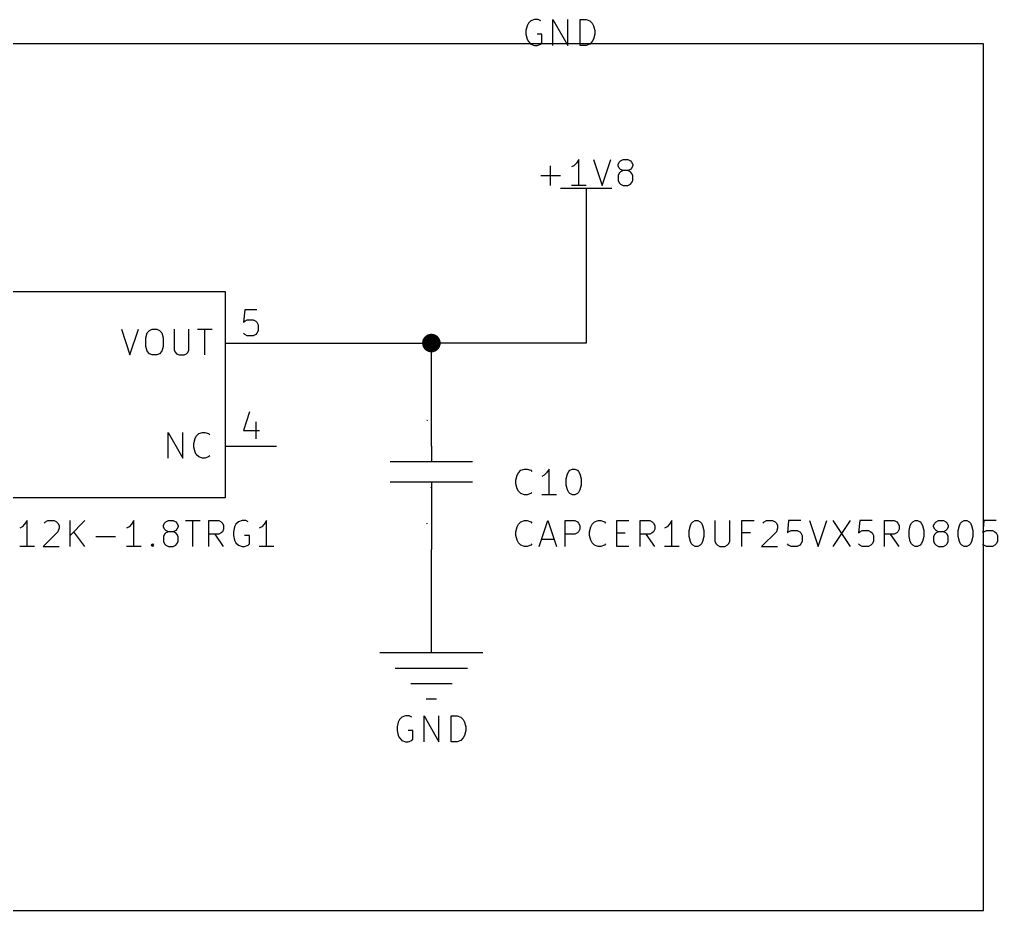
# Model space of a CAD drawing. Header units: millimetres. Extents: x 5 to 293, y -205 to -3.
# Drawn here: x 133.39 to 181.54, y -158.75 to -114.88 of the extents above; entities that cross this region are included whole.
import ezdxf

# ---------------------------------------------------------------- set-up
doc = ezdxf.new("R2010")
doc.units = ezdxf.units.MM
for name, color, linetype in [('GREENSIXTYFIVE', 129, 'CONTINUOUS'), ('LIGHTGREEN', 92, 'CONTINUOUS'), ('LIGHTMAGENTA', 212, 'CONTINUOUS'), ('LIGHTRED', 12, 'CONTINUOUS'), ('RED', 14, 'CONTINUOUS')]:
    doc.layers.add(name, color=color, linetype=linetype)

msp = doc.modelspace()

# ---------------------------------------------------------------- linework, layer by layer
at = {"layer": 'GREENSIXTYFIVE', "linetype": 'CONTINUOUS'}
for p, q in [((158.4476, -115.0607), (158.3871, -115.1816)), ((158.5686, -114.9397), (158.4476, -115.0607)), ((158.75, -114.8792), (158.5686, -114.9397)), ((158.9314, -114.8792), (158.75, -114.8792)), ((159.0524, -114.9397), (158.9314, -114.8792)), ((159.6571, -116.1492), (159.6571, -114.8792)), ((159.6571, -114.8792), (160.3828, -116.1492)), ((160.3828, -116.1492), (160.3828, -114.8792)), ((160.9876, -116.1492), (160.9876, -114.8792)), ((160.9876, -114.8792), (161.29, -114.8792)), ((161.29, -114.8792), (161.4714, -114.9397)), ((161.4714, -114.9397), (161.5924, -115.0607)), ((161.5924, -115.0607), (161.6529, -115.1816)), ((158.3871, -115.1816), (158.3267, -115.4235)), ((158.3267, -115.4235), (158.3267, -115.6049)), ((161.6529, -115.1816), (161.7133, -115.4235)), ((161.7133, -115.4235), (161.7133, -115.6049)), ((158.3267, -115.6049), (158.3871, -115.8468)), ((158.3871, -115.8468), (158.4476, -115.9678)), ((158.4476, -115.9678), (158.5686, -116.0888)), ((159.1128, -115.6049), (158.8709, -115.6049)), ((159.0524, -116.0888), (159.1128, -116.0283)), ((159.1128, -116.0283), (159.1128, -115.6049)), ((161.5924, -115.9678), (161.4714, -116.0888)), ((161.6529, -115.8468), (161.5924, -115.9678)), ((161.7133, -115.6049), (161.6529, -115.8468)), ((158.5686, -116.0888), (158.75, -116.1492)), ((158.75, -116.1492), (158.8709, -116.1492)), ((158.8709, -116.1492), (159.0524, -116.0888)), ((161.29, -116.1492), (160.9876, -116.1492)), ((161.4714, -116.0888), (161.29, -116.1492)), ((160.9271, -121.7744), (160.8062, -121.9559)), ((160.9271, -123.0444), (160.9271, -121.7744)), ((161.6528, -121.7744), (162.0761, -123.0444)), ((162.0761, -123.0444), (162.4995, -121.7744)), ((162.9833, -121.8349), (163.1043, -121.7744)), ((163.1043, -121.7744), (163.3462, -121.7744)), ((163.3462, -121.7744), (163.4671, -121.8349)), ((159.5361, -123.0444), (159.5361, -122.0768)), ((160.6852, -122.0768), (160.5643, -122.1373)), ((160.8062, -121.9559), (160.6852, -122.0768)), ((162.8624, -122.0163), (162.9228, -121.8954)), ((162.8624, -122.0768), (162.8624, -122.0163)), ((162.9228, -122.1978), (162.8624, -122.0768)), ((162.9228, -121.8954), (162.9833, -121.8349)), ((162.9833, -122.2582), (162.9228, -122.1978)), ((163.1043, -122.3187), (162.9833, -122.2582)), ((163.4671, -122.2582), (163.3462, -122.3187)), ((163.4671, -121.8349), (163.5276, -121.8954)), ((163.5276, -122.1978), (163.4671, -122.2582)), ((163.5276, -121.8954), (163.5881, -122.0163)), ((163.5881, -122.0768), (163.5276, -122.1978)), ((163.5881, -122.0163), (163.5881, -122.0768)), ((159.0523, -122.5606), (160.02, -122.5606)), ((162.9228, -122.4397), (162.8624, -122.5606)), ((162.8624, -122.5606), (162.8624, -122.8025)), ((162.9833, -122.3792), (162.9228, -122.4397)), ((163.1043, -122.3187), (162.9833, -122.3792)), ((163.3462, -122.3187), (163.1043, -122.3187)), ((163.4671, -122.3792), (163.3462, -122.3187)), ((163.5276, -122.4397), (163.4671, -122.3792)), ((163.5881, -122.5606), (163.5276, -122.4397)), ((163.5881, -122.8025), (163.5881, -122.5606)), ((161.29, -123.0444), (160.5643, -123.0444)), ((162.8624, -122.8025), (162.9228, -122.9235)), ((162.9228, -122.9235), (162.9833, -122.984)), ((162.9833, -122.984), (163.1043, -123.0444)), ((163.1043, -123.0444), (163.3462, -123.0444)), ((163.3462, -123.0444), (163.4671, -122.984)), ((163.4671, -122.984), (163.5276, -122.9235)), ((163.5276, -122.9235), (163.5881, -122.8025)), ((138.4057, -130.1275), (138.829, -131.3975)), ((138.829, -131.3975), (139.2524, -130.1275)), ((139.6153, -130.5509), (139.6757, -130.309)), ((139.6757, -130.309), (139.7967, -130.188)), ((139.7967, -130.188), (139.9176, -130.1275)), ((139.9176, -130.1275), (140.1595, -130.1275)), ((140.1595, -130.1275), (140.2805, -130.188)), ((140.2805, -130.188), (140.4014, -130.309)), ((140.4014, -130.309), (140.4619, -130.5509)), ((141.0062, -130.1275), (141.0062, -131.1556)), ((141.7319, -131.1556), (141.7319, -130.1275)), ((142.1553, -130.1275), (142.881, -130.1275)), ((142.5182, -131.3975), (142.5182, -130.1275)), ((139.6153, -130.9742), (139.6153, -130.5509)), ((140.4619, -130.5509), (140.4619, -130.9742)), ((139.6757, -131.2161), (139.6153, -130.9742)), ((139.7967, -131.3371), (139.6757, -131.2161)), ((139.9176, -131.3975), (139.7967, -131.3371)), ((140.1595, -131.3975), (139.9176, -131.3975)), ((140.2805, -131.3371), (140.1595, -131.3975)), ((140.4014, -131.2161), (140.2805, -131.3371)), ((140.4619, -130.9742), (140.4014, -131.2161)), ((141.0062, -131.1556), (141.0667, -131.2766)), ((141.0667, -131.2766), (141.1272, -131.3371)), ((141.1272, -131.3371), (141.2481, -131.3975)), ((141.2481, -131.3975), (141.49, -131.3975)), ((141.49, -131.3975), (141.611, -131.3371)), ((141.611, -131.3371), (141.6715, -131.2766)), ((141.6715, -131.2766), (141.7319, -131.1556)), ((140.7038, -136.4775), (140.7038, -135.2075)), ((140.7038, -135.2075), (141.4295, -136.4775)), ((141.4295, -136.4775), (141.4295, -135.2075)), ((142.0948, -135.389), (142.2158, -135.268)), ((142.2158, -135.268), (142.3972, -135.2075)), ((142.3972, -135.2075), (142.5181, -135.2075)), ((142.5181, -135.2075), (142.6996, -135.268)), ((142.6996, -135.268), (142.76, -135.3285)), ((141.9739, -135.7518), (142.0343, -135.5099)), ((141.9739, -135.9332), (141.9739, -135.7518)), ((142.0343, -135.5099), (142.0948, -135.389)), ((142.0343, -136.1751), (141.9739, -135.9332)), ((142.0948, -136.2961), (142.0343, -136.1751)), ((142.2158, -136.4171), (142.0948, -136.2961)), ((142.3972, -136.4775), (142.2158, -136.4171)), ((142.5181, -136.4775), (142.3972, -136.4775)), ((142.6996, -136.4171), (142.5181, -136.4775)), ((142.76, -136.3566), (142.6996, -136.4171)), ((153.6818, -136.4101), (153.6564, -136.4101)), ((153.6564, -136.4101), (153.66, -136.4125)), ((153.66, -136.4125), (153.6624, -136.4149)), ((153.6624, -136.4149), (153.6636, -136.4173)), ((153.6818, -136.4028), (153.6818, -136.4173)), ((157.8935, -137.3168), (157.954, -137.1959)), ((157.954, -137.1959), (158.075, -137.0749)), ((158.075, -137.0749), (158.2564, -137.0144)), ((158.2564, -137.0144), (158.3773, -137.0144)), ((158.3773, -137.0144), (158.5588, -137.0749)), ((158.5588, -137.0749), (158.6192, -137.1354)), ((159.345, -137.1959), (159.224, -137.3168)), ((159.4659, -137.0144), (159.345, -137.1959)), ((159.4659, -138.2844), (159.4659, -137.0144)), ((160.373, -137.2563), (160.4335, -137.1354)), ((160.4335, -137.1354), (160.494, -137.0749)), ((160.494, -137.0749), (160.6149, -137.0144)), ((160.6149, -137.0144), (160.7359, -137.0144)), ((160.7359, -137.0144), (160.8568, -137.0749)), ((160.8568, -137.0749), (160.9173, -137.1354)), ((160.9173, -137.1354), (160.9778, -137.2563)), ((157.8331, -137.5587), (157.8935, -137.3168)), ((157.8331, -137.7401), (157.8331, -137.5587)), ((159.224, -137.3168), (159.1031, -137.3773)), ((160.3126, -137.4982), (160.373, -137.2563)), ((160.3126, -137.8006), (160.3126, -137.4982)), ((160.9778, -137.2563), (161.0383, -137.4982)), ((161.0383, -137.4982), (161.0383, -137.8006)), ((153.6564, -137.9074), (153.6576, -137.905)), ((153.6564, -137.9135), (153.6564, -137.9074)), ((153.6576, -137.9159), (153.6564, -137.9135)), ((153.6576, -137.905), (153.6588, -137.9038)), ((153.6588, -137.9171), (153.6576, -137.9159)), ((153.6588, -137.9038), (153.6612, -137.9026)), ((153.6612, -137.9026), (153.6636, -137.9026)), ((153.6636, -137.9026), (153.6672, -137.9038)), ((153.6672, -137.9038), (153.6818, -137.9183)), ((153.6818, -137.9183), (153.6818, -137.9026)), ((157.8935, -137.982), (157.8331, -137.7401)), ((157.954, -138.103), (157.8935, -137.982)), ((158.075, -138.224), (157.954, -138.103)), ((158.6192, -138.1635), (158.5588, -138.224)), ((160.373, -138.0425), (160.3126, -137.8006)), ((160.4335, -138.1635), (160.373, -138.0425)), ((160.494, -138.224), (160.4335, -138.1635)), ((160.9173, -138.1635), (160.8568, -138.224)), ((160.9778, -138.0425), (160.9173, -138.1635)), ((161.0383, -137.8006), (160.9778, -138.0425)), ((158.2564, -138.2844), (158.075, -138.224)), ((158.3773, -138.2844), (158.2564, -138.2844)), ((158.5588, -138.224), (158.3773, -138.2844)), ((159.8288, -138.2844), (159.1031, -138.2844)), ((160.6149, -138.2844), (160.494, -138.224)), ((160.7359, -138.2844), (160.6149, -138.2844)), ((160.8568, -138.224), (160.7359, -138.2844)), ((133.7635, -139.5544), (133.6426, -139.7359)), ((133.7635, -140.8244), (133.7635, -139.5544)), ((134.6102, -139.6754), (134.6706, -139.6149)), ((134.6706, -139.6149), (134.7916, -139.5544)), ((134.7916, -139.5544), (135.094, -139.5544)), ((135.094, -139.5544), (135.2149, -139.6149)), ((135.2149, -139.6149), (135.2754, -139.6754)), ((135.8801, -140.8244), (135.8801, -139.5544)), ((136.6058, -139.5544), (135.8801, -140.2801)), ((139.0249, -139.5544), (138.904, -139.7359)), ((139.0249, -140.8244), (139.0249, -139.5544)), ((140.5368, -139.6754), (140.5973, -139.6149)), ((140.5973, -139.6149), (140.7183, -139.5544)), ((140.7183, -139.5544), (140.9602, -139.5544)), ((140.9602, -139.5544), (141.0811, -139.6149)), ((141.0811, -139.6149), (141.1416, -139.6754)), ((141.5649, -139.5544), (142.2906, -139.5544)), ((141.9278, -140.8244), (141.9278, -139.5544)), ((142.7139, -140.8244), (142.7139, -139.5544)), ((142.7139, -139.5544), (143.1977, -139.5544)), ((143.1977, -139.5544), (143.3187, -139.6149)), ((143.3187, -139.6149), (143.3792, -139.6754)), ((144.1654, -139.6149), (144.0444, -139.7359)), ((144.3468, -139.5544), (144.1654, -139.6149)), ((144.5282, -139.5544), (144.3468, -139.5544)), ((144.6492, -139.6149), (144.5282, -139.5544)), ((145.5563, -139.5544), (145.4354, -139.7359)), ((145.5563, -140.8244), (145.5563, -139.5544)), ((157.954, -139.7359), (158.075, -139.6149)), ((158.075, -139.6149), (158.2564, -139.5544)), ((158.2564, -139.5544), (158.3773, -139.5544)), ((158.3773, -139.5544), (158.5588, -139.6149)), ((158.5588, -139.6149), (158.6192, -139.6754)), ((158.9821, -140.8244), (159.4054, -139.5544)), ((159.4054, -139.5544), (159.8288, -140.8244)), ((160.2521, -140.8244), (160.2521, -139.5544)), ((160.2521, -139.5544), (160.7359, -139.5544)), ((160.7359, -139.5544), (160.8569, -139.6149)), ((160.8569, -139.6149), (160.9174, -139.6754)), ((161.5826, -139.7359), (161.7036, -139.6149)), ((161.7036, -139.6149), (161.885, -139.5544)), ((161.885, -139.5544), (162.0059, -139.5544)), ((162.0059, -139.5544), (162.1874, -139.6149)), ((162.1874, -139.6149), (162.2478, -139.6754)), ((162.7921, -140.8244), (162.7921, -139.5544)), ((162.7921, -139.5544), (163.3969, -139.5544)), ((163.9411, -140.8244), (163.9411, -139.5544)), ((163.9411, -139.5544), (164.4249, -139.5544)), ((164.4249, -139.5544), (164.5459, -139.6149)), ((164.5459, -139.6149), (164.6064, -139.6754)), ((165.5135, -139.5544), (165.3926, -139.7359)), ((165.5135, -140.8244), (165.5135, -139.5544)), ((166.4811, -139.6754), (166.5416, -139.6149)), ((166.5416, -139.6149), (166.6625, -139.5544)), ((166.6625, -139.5544), (166.7835, -139.5544)), ((166.7835, -139.5544), (166.9044, -139.6149)), ((166.9044, -139.6149), (166.9649, -139.6754)), ((167.6301, -139.5544), (167.6301, -140.5825)), ((168.3558, -140.5825), (168.3558, -139.5544)), ((168.9606, -140.8244), (168.9606, -139.5544)), ((168.9606, -139.5544), (169.5654, -139.5544)), ((169.9888, -139.6754), (170.0492, -139.6149)), ((170.0492, -139.6149), (170.1702, -139.5544)), ((170.1702, -139.5544), (170.4726, -139.5544)), ((170.4726, -139.5544), (170.5935, -139.6149)), ((170.5935, -139.6149), (170.654, -139.6754)), ((171.2587, -139.5544), (171.1983, -140.1592)), ((171.8635, -139.5544), (171.2587, -139.5544)), ((172.2868, -139.5544), (172.7101, -140.8244)), ((172.7101, -140.8244), (173.1335, -139.5544)), ((173.4359, -139.5544), (174.2825, -140.8244)), ((174.2825, -139.5544), (173.4359, -140.8244)), ((174.7663, -139.5544), (174.7059, -140.1592)), ((175.3711, -139.5544), (174.7663, -139.5544)), ((175.9758, -140.8244), (175.9758, -139.5544)), ((175.9758, -139.5544), (176.4596, -139.5544)), ((176.4596, -139.5544), (176.5806, -139.6149)), ((176.5806, -139.6149), (176.6411, -139.6754)), ((177.3063, -139.6754), (177.3668, -139.6149)), ((177.3668, -139.6149), (177.4877, -139.5544)), ((177.4877, -139.5544), (177.6087, -139.5544)), ((177.6087, -139.5544), (177.7296, -139.6149)), ((177.7296, -139.6149), (177.7901, -139.6754)), ((178.4553, -139.6754), (178.5158, -139.6149)), ((178.5158, -139.6149), (178.6368, -139.5544)), ((178.6368, -139.5544), (178.8787, -139.5544)), ((178.8787, -139.5544), (178.9996, -139.6149)), ((178.9996, -139.6149), (179.0601, -139.6754)), ((179.7253, -139.6754), (179.7858, -139.6149)), ((179.7858, -139.6149), (179.9067, -139.5544)), ((179.9067, -139.5544), (180.0277, -139.5544)), ((180.0277, -139.5544), (180.1486, -139.6149)), ((180.1486, -139.6149), (180.2091, -139.6754)), ((180.8743, -139.5544), (180.8139, -140.1592)), ((181.4791, -139.5544), (180.8743, -139.5544)), ((133.5216, -139.8568), (133.4007, -139.9173)), ((133.6426, -139.7359), (133.5216, -139.8568)), ((135.2754, -140.0987), (134.5497, -140.8244)), ((135.2754, -139.6754), (135.3359, -139.7963)), ((135.3359, -139.9173), (135.2754, -140.0987)), ((135.3359, -139.7963), (135.3359, -139.9173)), ((136.6058, -140.8244), (136.0616, -140.0987)), ((138.783, -139.8568), (138.6621, -139.9173)), ((138.904, -139.7359), (138.783, -139.8568)), ((140.4764, -139.7963), (140.5368, -139.6754)), ((140.4764, -139.8568), (140.4764, -139.7963)), ((140.5368, -139.9778), (140.4764, -139.8568)), ((140.5973, -140.0382), (140.5368, -139.9778)), ((140.7183, -140.0987), (140.5973, -140.0382)), ((140.7183, -140.0987), (140.5973, -140.1592)), ((140.9602, -140.0987), (140.7183, -140.0987)), ((141.0811, -140.0382), (140.9602, -140.0987)), ((141.0811, -140.1592), (140.9602, -140.0987)), ((141.1416, -139.9778), (141.0811, -140.0382)), ((141.1416, -139.6754), (141.2021, -139.7963)), ((141.2021, -139.8568), (141.1416, -139.9778)), ((141.2021, -139.7963), (141.2021, -139.8568)), ((143.3792, -140.0987), (143.3187, -140.1592)), ((143.3792, -139.6754), (143.4396, -139.7963)), ((143.4396, -139.9778), (143.3792, -140.0987)), ((143.4396, -139.7963), (143.4396, -139.9778)), ((143.9839, -139.8568), (143.9235, -140.0987)), ((143.9235, -140.0987), (143.9235, -140.2801)), ((144.0444, -139.7359), (143.9839, -139.8568)), ((145.3144, -139.8568), (145.1935, -139.9173)), ((145.4354, -139.7359), (145.3144, -139.8568)), ((157.8331, -140.0987), (157.8935, -139.8568)), ((157.8331, -140.2801), (157.8331, -140.0987)), ((157.8935, -139.8568), (157.954, -139.7359)), ((160.9174, -140.0987), (160.8569, -140.1592)), ((160.9174, -139.6754), (160.9778, -139.7963)), ((160.9778, -139.9778), (160.9174, -140.0987)), ((160.9778, -139.7963), (160.9778, -139.9778)), ((161.4617, -140.0987), (161.5221, -139.8568)), ((161.4617, -140.2801), (161.4617, -140.0987)), ((161.5221, -139.8568), (161.5826, -139.7359)), ((164.6064, -140.0987), (164.5459, -140.1592)), ((164.6064, -139.6754), (164.6668, -139.7963)), ((164.6668, -139.9778), (164.6064, -140.0987)), ((164.6668, -139.7963), (164.6668, -139.9778)), ((165.2716, -139.8568), (165.1507, -139.9173)), ((165.3926, -139.7359), (165.2716, -139.8568)), ((166.3602, -140.0382), (166.4206, -139.7963)), ((166.3602, -140.3406), (166.3602, -140.0382)), ((166.4206, -139.7963), (166.4811, -139.6754)), ((166.9649, -139.6754), (167.0254, -139.7963)), ((167.0254, -139.7963), (167.0859, -140.0382)), ((167.0859, -140.0382), (167.0859, -140.3406)), ((170.654, -140.0987), (169.9283, -140.8244)), ((170.654, -139.6754), (170.7145, -139.7963)), ((170.7145, -139.9173), (170.654, -140.0987)), ((170.7145, -139.7963), (170.7145, -139.9173)), ((171.1983, -140.1592), (171.2587, -140.0987)), ((171.2587, -140.0987), (171.3797, -140.0382)), ((171.3797, -140.0382), (171.6821, -140.0382)), ((171.6821, -140.0382), (171.803, -140.0987)), ((171.803, -140.0987), (171.8635, -140.1592)), ((174.7059, -140.1592), (174.7663, -140.0987)), ((174.7663, -140.0987), (174.8873, -140.0382)), ((174.8873, -140.0382), (175.1897, -140.0382)), ((175.1897, -140.0382), (175.3106, -140.0987)), ((175.3106, -140.0987), (175.3711, -140.1592)), ((176.6411, -140.0987), (176.5806, -140.1592)), ((176.6411, -139.6754), (176.7015, -139.7963)), ((176.7015, -139.9778), (176.6411, -140.0987)), ((176.7015, -139.7963), (176.7015, -139.9778)), ((177.1854, -140.0382), (177.2458, -139.7963)), ((177.1854, -140.3406), (177.1854, -140.0382)), ((177.2458, -139.7963), (177.3063, -139.6754)), ((177.7901, -139.6754), (177.8506, -139.7963)), ((177.8506, -139.7963), (177.9111, -140.0382)), ((177.9111, -140.0382), (177.9111, -140.3406)), ((178.3949, -139.7963), (178.4553, -139.6754)), ((178.3949, -139.8568), (178.3949, -139.7963)), ((178.4553, -139.9778), (178.3949, -139.8568)), ((178.5158, -140.0382), (178.4553, -139.9778)), ((178.6368, -140.0987), (178.5158, -140.0382)), ((178.6368, -140.0987), (178.5158, -140.1592)), ((178.8787, -140.0987), (178.6368, -140.0987)), ((178.9996, -140.0382), (178.8787, -140.0987)), ((178.9996, -140.1592), (178.8787, -140.0987)), ((179.0601, -139.9778), (178.9996, -140.0382)), ((179.0601, -139.6754), (179.1206, -139.7963)), ((179.1206, -139.8568), (179.0601, -139.9778)), ((179.1206, -139.7963), (179.1206, -139.8568)), ((179.6044, -140.0382), (179.6648, -139.7963)), ((179.6044, -140.3406), (179.6044, -140.0382)), ((179.6648, -139.7963), (179.7253, -139.6754)), ((180.2091, -139.6754), (180.2696, -139.7963)), ((180.2696, -139.7963), (180.3301, -140.0382)), ((180.3301, -140.0382), (180.3301, -140.3406)), ((180.8139, -140.1592), (180.8743, -140.0987)), ((180.8743, -140.0987), (180.9953, -140.0382)), ((180.9953, -140.0382), (181.2977, -140.0382)), ((181.2977, -140.0382), (181.4186, -140.0987)), ((181.4186, -140.0987), (181.4791, -140.1592)), ((137.1501, -140.3406), (138.1178, -140.3406)), ((140.5368, -140.2197), (140.4764, -140.3406)), ((140.4764, -140.3406), (140.4764, -140.5825)), ((140.4764, -140.5825), (140.5368, -140.7035)), ((140.5973, -140.1592), (140.5368, -140.2197)), ((141.1416, -140.2197), (141.0811, -140.1592)), ((141.2021, -140.3406), (141.1416, -140.2197)), ((141.1416, -140.7035), (141.2021, -140.5825)), ((141.2021, -140.5825), (141.2021, -140.3406)), ((143.1977, -140.2197), (142.7139, -140.2197)), ((143.4396, -140.8244), (143.0163, -140.2197)), ((143.3187, -140.1592), (143.1977, -140.2197)), ((143.9235, -140.2801), (143.9839, -140.522)), ((143.9839, -140.522), (144.0444, -140.643)), ((144.7096, -140.2801), (144.4677, -140.2801)), ((144.7096, -140.7035), (144.7096, -140.2801)), ((157.8935, -140.522), (157.8331, -140.2801)), ((157.954, -140.643), (157.8935, -140.522)), ((159.1031, -140.4616), (159.7078, -140.4616)), ((160.7359, -140.2197), (160.2521, -140.2197)), ((160.8569, -140.1592), (160.7359, -140.2197)), ((161.5221, -140.522), (161.4617, -140.2801)), ((161.5826, -140.643), (161.5221, -140.522)), ((162.7921, -140.1592), (163.2155, -140.1592)), ((164.4249, -140.2197), (163.9411, -140.2197)), ((164.6668, -140.8244), (164.2435, -140.2197)), ((164.5459, -140.1592), (164.4249, -140.2197)), ((166.4206, -140.5825), (166.3602, -140.3406)), ((166.4811, -140.7035), (166.4206, -140.5825)), ((167.0254, -140.5825), (166.9649, -140.7035)), ((167.0859, -140.3406), (167.0254, -140.5825)), ((167.6301, -140.5825), (167.6906, -140.7035)), ((168.2954, -140.7035), (168.3558, -140.5825)), ((169.384, -140.1592), (168.9606, -140.1592)), ((171.8635, -140.1592), (171.924, -140.2801)), ((171.924, -140.5825), (171.8635, -140.7035)), ((171.924, -140.2801), (171.924, -140.5825)), ((175.3711, -140.1592), (175.4316, -140.2801)), ((175.4316, -140.5825), (175.3711, -140.7035)), ((175.4316, -140.2801), (175.4316, -140.5825)), ((176.4596, -140.2197), (175.9758, -140.2197)), ((176.7015, -140.8244), (176.2782, -140.2197)), ((176.5806, -140.1592), (176.4596, -140.2197)), ((177.2458, -140.5825), (177.1854, -140.3406)), ((177.3063, -140.7035), (177.2458, -140.5825)), ((177.8506, -140.5825), (177.7901, -140.7035)), ((177.9111, -140.3406), (177.8506, -140.5825)), ((178.4553, -140.2197), (178.3949, -140.3406)), ((178.3949, -140.3406), (178.3949, -140.5825)), ((178.3949, -140.5825), (178.4553, -140.7035)), ((178.5158, -140.1592), (178.4553, -140.2197)), ((179.0601, -140.2197), (178.9996, -140.1592)), ((179.1206, -140.3406), (179.0601, -140.2197)), ((179.0601, -140.7035), (179.1206, -140.5825)), ((179.1206, -140.5825), (179.1206, -140.3406)), ((179.6648, -140.5825), (179.6044, -140.3406)), ((179.7253, -140.7035), (179.6648, -140.5825)), ((180.2696, -140.5825), (180.2091, -140.7035)), ((180.3301, -140.3406), (180.2696, -140.5825)), ((181.4791, -140.1592), (181.5396, -140.2801)), ((181.5396, -140.5825), (181.4791, -140.7035)), ((181.5396, -140.2801), (181.5396, -140.5825)), ((134.1264, -140.8244), (133.4007, -140.8244)), ((134.5497, -140.8244), (135.3359, -140.8244)), ((139.3878, -140.8244), (138.6621, -140.8244)), ((139.8716, -140.764), (139.932, -140.7035)), ((139.932, -140.8244), (139.8716, -140.764)), ((139.932, -140.7035), (139.9925, -140.764)), ((139.932, -140.7035), (139.932, -140.8244)), ((139.9925, -140.764), (139.932, -140.8244)), ((140.5368, -140.7035), (140.5973, -140.764)), ((140.5973, -140.764), (140.7183, -140.8244)), ((140.7183, -140.8244), (140.9602, -140.8244)), ((140.9602, -140.8244), (141.0811, -140.764)), ((141.0811, -140.764), (141.1416, -140.7035)), ((144.0444, -140.643), (144.1654, -140.764)), ((144.1654, -140.764), (144.3468, -140.8244)), ((144.3468, -140.8244), (144.4677, -140.8244)), ((144.4677, -140.8244), (144.6492, -140.764)), ((144.6492, -140.764), (144.7096, -140.7035)), ((145.9192, -140.8244), (145.1935, -140.8244)), ((158.075, -140.764), (157.954, -140.643)), ((158.2564, -140.8244), (158.075, -140.764)), ((158.3773, -140.8244), (158.2564, -140.8244)), ((158.5588, -140.764), (158.3773, -140.8244)), ((158.6192, -140.7035), (158.5588, -140.764)), ((161.7036, -140.764), (161.5826, -140.643)), ((161.885, -140.8244), (161.7036, -140.764)), ((162.0059, -140.8244), (161.885, -140.8244)), ((162.1874, -140.764), (162.0059, -140.8244)), ((162.2478, -140.7035), (162.1874, -140.764)), ((163.3969, -140.8244), (162.7921, -140.8244)), ((165.8764, -140.8244), (165.1507, -140.8244)), ((166.5416, -140.764), (166.4811, -140.7035)), ((166.6625, -140.8244), (166.5416, -140.764)), ((166.7835, -140.8244), (166.6625, -140.8244)), ((166.9044, -140.764), (166.7835, -140.8244)), ((166.9649, -140.7035), (166.9044, -140.764)), ((167.6906, -140.7035), (167.7511, -140.764)), ((167.7511, -140.764), (167.872, -140.8244)), ((167.872, -140.8244), (168.1139, -140.8244)), ((168.1139, -140.8244), (168.2349, -140.764)), ((168.2349, -140.764), (168.2954, -140.7035)), ((169.9283, -140.8244), (170.7145, -140.8244)), ((171.2587, -140.764), (171.1983, -140.7035)), ((171.3797, -140.8244), (171.2587, -140.764)), ((171.6821, -140.8244), (171.3797, -140.8244)), ((171.803, -140.764), (171.6821, -140.8244)), ((171.8635, -140.7035), (171.803, -140.764)), ((174.7663, -140.764), (174.7059, -140.7035)), ((174.8873, -140.8244), (174.7663, -140.764)), ((175.1897, -140.8244), (174.8873, -140.8244)), ((175.3106, -140.764), (175.1897, -140.8244)), ((175.3711, -140.7035), (175.3106, -140.764)), ((177.3668, -140.764), (177.3063, -140.7035)), ((177.4877, -140.8244), (177.3668, -140.764)), ((177.6087, -140.8244), (177.4877, -140.8244)), ((177.7296, -140.764), (177.6087, -140.8244)), ((177.7901, -140.7035), (177.7296, -140.764)), ((178.4553, -140.7035), (178.5158, -140.764)), ((178.5158, -140.764), (178.6368, -140.8244)), ((178.6368, -140.8244), (178.8787, -140.8244)), ((178.8787, -140.8244), (178.9996, -140.764)), ((178.9996, -140.764), (179.0601, -140.7035)), ((179.7858, -140.764), (179.7253, -140.7035)), ((179.9067, -140.8244), (179.7858, -140.764)), ((180.0277, -140.8244), (179.9067, -140.8244)), ((180.1486, -140.764), (180.0277, -140.8244)), ((180.2091, -140.7035), (180.1486, -140.764)), ((180.8743, -140.764), (180.8139, -140.7035)), ((180.9953, -140.8244), (180.8743, -140.764)), ((181.2977, -140.8244), (180.9953, -140.8244)), ((181.4186, -140.764), (181.2977, -140.8244)), ((181.4791, -140.7035), (181.4186, -140.764)), ((152.2186, -149.2297), (152.0976, -149.3507)), ((152.4, -149.1692), (152.2186, -149.2297)), ((152.5814, -149.1692), (152.4, -149.1692)), ((152.7024, -149.2297), (152.5814, -149.1692)), ((153.3071, -150.4392), (153.3071, -149.1692)), ((153.3071, -149.1692), (154.0328, -150.4392)), ((154.0328, -150.4392), (154.0328, -149.1692)), ((154.6376, -150.4392), (154.6376, -149.1692)), ((154.6376, -149.1692), (154.94, -149.1692)), ((154.94, -149.1692), (155.1214, -149.2297)), ((155.1214, -149.2297), (155.2424, -149.3507)), ((152.0371, -149.4716), (151.9767, -149.7135)), ((151.9767, -149.7135), (151.9767, -149.8949)), ((152.0976, -149.3507), (152.0371, -149.4716)), ((155.2424, -149.3507), (155.3029, -149.4716)), ((155.3029, -149.4716), (155.3633, -149.7135)), ((155.3633, -149.7135), (155.3633, -149.8949)), ((151.9767, -149.8949), (152.0371, -150.1368)), ((152.0371, -150.1368), (152.0976, -150.2578)), ((152.7628, -149.8949), (152.5209, -149.8949)), ((152.7628, -150.3183), (152.7628, -149.8949)), ((155.3029, -150.1368), (155.2424, -150.2578)), ((155.3633, -149.8949), (155.3029, -150.1368)), ((152.0976, -150.2578), (152.2186, -150.3788)), ((152.2186, -150.3788), (152.4, -150.4392)), ((152.4, -150.4392), (152.5209, -150.4392)), ((152.5209, -150.4392), (152.7024, -150.3788)), ((152.7024, -150.3788), (152.7628, -150.3183)), ((154.94, -150.4392), (154.6376, -150.4392)), ((155.1214, -150.3788), (154.94, -150.4392)), ((155.2424, -150.2578), (155.1214, -150.3788))]:
    msp.add_line(p, q, dxfattribs=at)
at = {"layer": 'LIGHTGREEN', "linetype": 'CONTINUOUS'}
for p, q in [((161.29, -125.73), (161.29, -130.81)), ((146.05, -130.81), (153.67, -130.81)), ((161.29, -130.81), (153.67, -130.81)), ((153.67, -133.35), (153.67, -130.81)), ((153.67, -143.51), (153.67, -140.97))]:
    msp.add_line(p, q, dxfattribs=at)
at = {"layer": 'LIGHTGREEN', "const_width": 0.4572}
msp.add_lwpolyline([(153.4414, -130.81, 1), (153.8986, -130.81, 1)], format="xyb", close=True, dxfattribs=at)
at = {"layer": 'LIGHTMAGENTA', "linetype": 'CONTINUOUS'}
for p, q in [((180.848, -116.078), (69.85, -116.078)), ((180.848, -158.75), (180.848, -116.078)), ((69.85, -158.75), (180.848, -158.75))]:
    msp.add_line(p, q, dxfattribs=at)
at = {"layer": 'LIGHTRED', "linetype": 'CONTINUOUS'}
for p, q in [((144.4776, -129.1813), (144.4172, -129.7861)), ((145.0824, -129.1813), (144.4776, -129.1813)), ((144.4172, -129.7861), (144.4776, -129.7256)), ((144.4776, -129.7256), (144.5986, -129.6651)), ((144.5986, -129.6651), (144.901, -129.6651)), ((144.901, -129.6651), (145.0219, -129.7256)), ((145.0219, -129.7256), (145.0824, -129.7861)), ((145.0824, -129.7861), (145.1429, -129.907)), ((145.1429, -129.907), (145.1429, -130.2094)), ((144.4776, -130.3909), (144.4172, -130.3304)), ((144.5986, -130.4513), (144.4776, -130.3909)), ((144.901, -130.4513), (144.5986, -130.4513)), ((145.0219, -130.3909), (144.901, -130.4513)), ((145.0824, -130.3304), (145.0219, -130.3909)), ((145.1429, -130.2094), (145.0824, -130.3304)), ((144.7195, -134.2009), (144.4172, -135.108)), ((145.0219, -134.6847), (145.0219, -135.5313)), ((153.4637, -134.62), (153.4383, -134.62)), ((153.4383, -134.62), (153.4419, -134.6224)), ((153.4419, -134.6224), (153.4443, -134.6248)), ((153.4443, -134.6248), (153.4455, -134.6272)), ((153.4637, -134.6127), (153.4637, -134.6272)), ((144.4172, -135.108), (145.2033, -135.108)), ((153.4383, -139.6975), (153.4395, -139.6951)), ((153.4383, -139.7036), (153.4383, -139.6975)), ((153.4395, -139.706), (153.4383, -139.7036)), ((153.4395, -139.6951), (153.4407, -139.6939)), ((153.4407, -139.7072), (153.4395, -139.706)), ((153.4407, -139.6939), (153.4431, -139.6927)), ((153.4431, -139.6927), (153.4455, -139.6927)), ((153.4455, -139.6927), (153.4491, -139.6939)), ((153.4491, -139.6939), (153.4637, -139.7084)), ((153.4637, -139.7084), (153.4637, -139.6927))]:
    msp.add_line(p, q, dxfattribs=at)
at = {"layer": 'RED', "linetype": 'CONTINUOUS'}
for p, q in [((160.02, -123.19), (162.56, -123.19)), ((161.29, -123.19), (161.29, -124.46)), ((161.29, -124.46), (161.29, -125.73)), ((128.27, -128.27), (143.51, -128.27)), ((143.51, -128.27), (143.51, -138.43)), ((143.51, -130.81), (146.05, -130.81)), ((153.67, -135.89), (153.67, -133.35)), ((143.51, -135.89), (146.05, -135.89)), ((153.67, -135.89), (153.67, -136.652)), ((155.702, -136.652), (151.638, -136.652)), ((155.702, -137.668), (151.638, -137.668)), ((153.67, -137.668), (153.67, -138.43)), ((143.51, -138.43), (128.27, -138.43)), ((153.67, -138.43), (153.67, -140.97)), ((153.67, -146.05), (153.67, -143.51)), ((151.13, -146.05), (156.21, -146.05)), ((151.892, -146.812), (155.448, -146.812)), ((152.654, -147.574), (154.686, -147.574)), ((153.416, -148.336), (153.924, -148.336))]:
    msp.add_line(p, q, dxfattribs=at)

doc.saveas('drawing.dxf')
